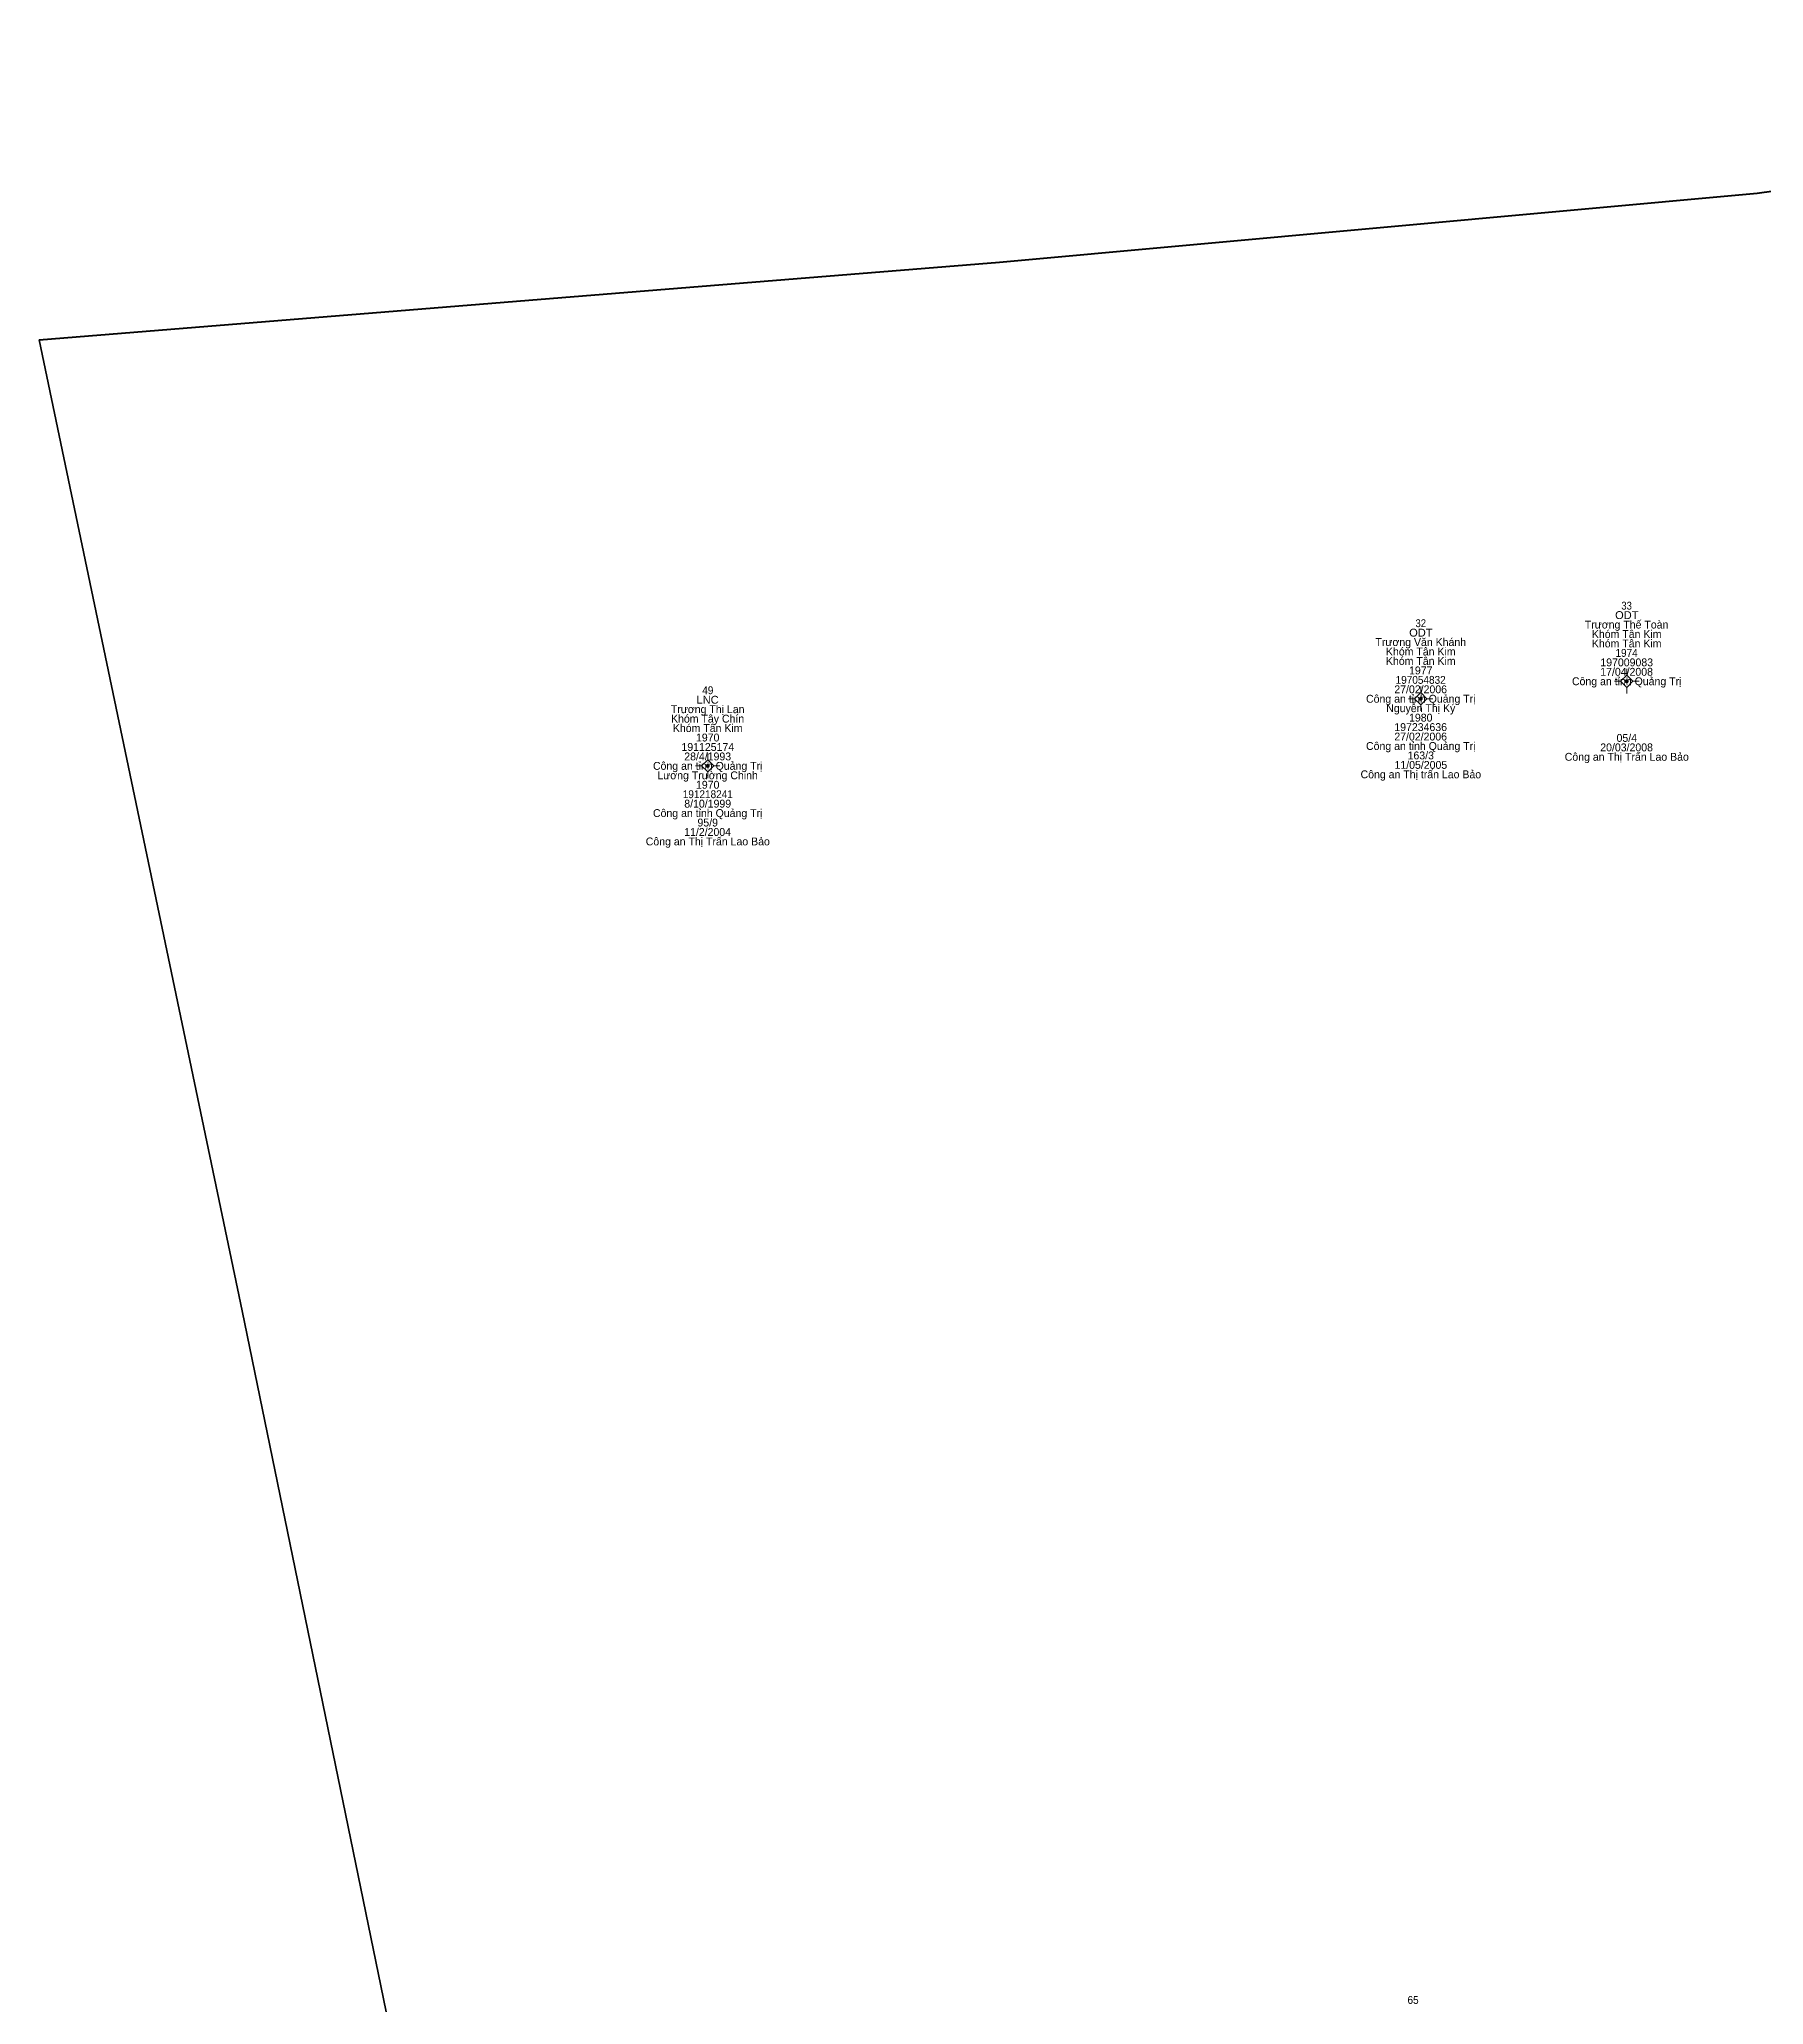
# Model space of a CAD drawing. Header units: metres. Extents: x 535754 to 536552, y 1836422 to 1837057.
# Drawn here: x 535948.1 to 536035.6, y 1836874.7 to 1836974.6 of the extents above; entities that cross this region are included whole.
import ezdxf
from ezdxf.enums import TextEntityAlignment as Align

# ---------------------------------------------------------------- set-up
doc = ezdxf.new("R2010")
doc.units = ezdxf.units.M
doc.header["$LTSCALE"] = 0.16
doc.linetypes.add('MEDIUM_DASHED', pattern=[4.5, 3, -1.5])
for name, color, linetype, lineweight in [('11', 7, 'MEDIUM_DASHED', 13), ('15', 7, 'Continuous', 13), ('54', 7, 'Continuous', 35)]:
    doc.layers.add(name, color=color, linetype=linetype, lineweight=lineweight)

msp = doc.modelspace()

# ---------------------------------------------------------------- hatches: boundary and pattern name
at = {"layer": '11'}
for points in [[(536028.7549, 1836941.93, 1), (536028.6049, 1836941.93, 1)], [(536018.2949, 1836941.04, 1), (536018.1449, 1836941.04, 1)], [(535982.0749, 1836937.63, 1), (535981.9249, 1836937.63, 1)]]:
    msp.add_hatch(color=256, dxfattribs=at).paths.add_polyline_path(points)

# ---------------------------------------------------------------- linework, layer by layer
for p, q in [((536028.68, 1836942.56), (536028.68, 1836942.24)), ((536018.22, 1836941.66), (536018.22, 1836941.35)), ((536028.37, 1836941.93), (536028.06, 1836941.93)), ((536028.68, 1836941.62), (536028.68, 1836941.3)), ((536029.31, 1836941.93), (536028.99, 1836941.93)), ((536017.91, 1836941.04), (536017.6, 1836941.04)), ((536018.22, 1836940.73), (536018.22, 1836940.42)), ((536018.84, 1836941.04), (536018.53, 1836941.04)), ((535982, 1836938.26), (535982, 1836937.94)), ((535981.69, 1836937.63), (535981.38, 1836937.63)), ((535982, 1836937.32), (535982, 1836937)), ((535982.62, 1836937.63), (535982.31, 1836937.63))]:
    msp.add_line(p, q, dxfattribs=at)
for points in [[(536018.22, 1836941.35), (536017.91, 1836941.04), (536018.22, 1836940.73), (536018.53, 1836941.04)], [(536028.68, 1836942.24), (536028.37, 1836941.93), (536028.68, 1836941.62), (536028.99, 1836941.93)], [(535982, 1836937.94), (535981.69, 1836937.63), (535982, 1836937.32), (535982.31, 1836937.63)]]:
    msp.add_lwpolyline(points, close=True, dxfattribs=at)
for centre in [(536028.6799, 1836941.93), (536018.2199, 1836941.04), (535981.9999, 1836937.63)]:
    msp.add_circle(centre, 0.075, dxfattribs=at)
at = {"layer": '54', "lineweight": 40}
for p, q in [((536035.31, 1836966.74), (536092.85, 1836974.55)), ((535996.82, 1836963.22), (536035.31, 1836966.74)), ((535972.92, 1836961.29), (535996.82, 1836963.22)), ((535948.05, 1836959.28), (535972.92, 1836961.29))]:
    msp.add_line(p, q, dxfattribs=at)
at = {"layer": '54'}
for p in [(535948.05, 1836959.28), (535978.08, 1836813.79)]:
    msp.add_line(p, (535958.36, 1836909.93), dxfattribs=at)

# ---------------------------------------------------------------- texts
at = {"layer": '15'}
for s, width, p in [('ODT', 1.05, (536028.685, 1836945.09)), ('33', 0.9, (536028.675, 1836945.57)), ('ODT', 1.05, (536018.225, 1836944.2)), ('32', 0.9, (536018.22, 1836944.68)), ('1974', 0.95, (536028.675, 1836943.17)), ('49', 0.95, (535982.005, 1836941.27)), ('197054832', 0.95, (536018.215, 1836941.8)), ('LNC', 1.05, (535981.995, 1836940.79)), ('191218241', 0.95, (535982.005, 1836935.99)), ('65', 0.95, (536017.83, 1836874.72))]:
    msp.add_text(s, height=0.4, dxfattribs=dict(at, width=width)).set_placement(p, align=Align.CENTER)
for s, p in [('Trương Thế Toàn', (536028.675, 1836944.61)), ('Khóm Tân Kim', (536028.68, 1836944.13)), ('Trương Văn Khánh', (536018.22, 1836943.72)), ('Khóm Tân Kim', (536018.22, 1836943.24)), ('Khóm Tân Kim', (536028.68, 1836943.65)), ('Khóm Tân Kim', (536018.22, 1836942.76)), ('1977', (536018.22, 1836942.28)), ('17/04/2008', (536028.675, 1836942.21)), ('197009083', (536028.68, 1836942.69)), ('Công an tỉnh Quảng Trị', (536018.22, 1836940.84)), ('27/02/2006', (536018.215, 1836941.32)), ('Công an tỉnh Quảng Trị', (536028.68, 1836941.73)), ('Trương Thị Lan', (535982, 1836940.31)), ('Khóm Tây Chín', (535981.995, 1836939.83)), ('Nguyễn Thị Ký', (536018.22, 1836940.36)), ('1980', (536018.22, 1836939.88)), ('Khóm Tân Kim', (535982, 1836939.35)), ('1970', (535982, 1836938.87)), ('27/02/2006', (536018.215, 1836938.92)), ('197234636', (536018.215, 1836939.4)), ('05/4', (536028.685, 1836938.85)), ('191125174', (535982.005, 1836938.39)), ('28/4/1993', (535982, 1836937.91)), ('Công an tỉnh Quảng Trị', (536018.22, 1836938.44)), ('163/3', (536018.22, 1836937.96)), ('Công an Thị Trấn Lao Bảo', (536028.685, 1836937.89)), ('20/03/2008', (536028.675, 1836938.37)), ('Công an tỉnh Quảng Trị', (535982, 1836937.43)), ('Lương Trường Chinh', (535981.995, 1836936.95)), ('Công an Thị trấn Lao Bảo', (536018.225, 1836937)), ('11/05/2005', (536018.225, 1836937.48)), ('1970', (535982, 1836936.47)), ('Công an tỉnh Quảng Trị', (535982, 1836935.03)), ('8/10/1999', (535982, 1836935.51)), ('11/2/2004', (535981.995, 1836934.07)), ('95/9', (535982, 1836934.55)), ('Công an Thị Trấn Lao Bảo', (535982.005, 1836933.59))]:
    msp.add_text(s, height=0.4, dxfattribs=at).set_placement(p, align=Align.CENTER)

doc.saveas('drawing.dxf')
